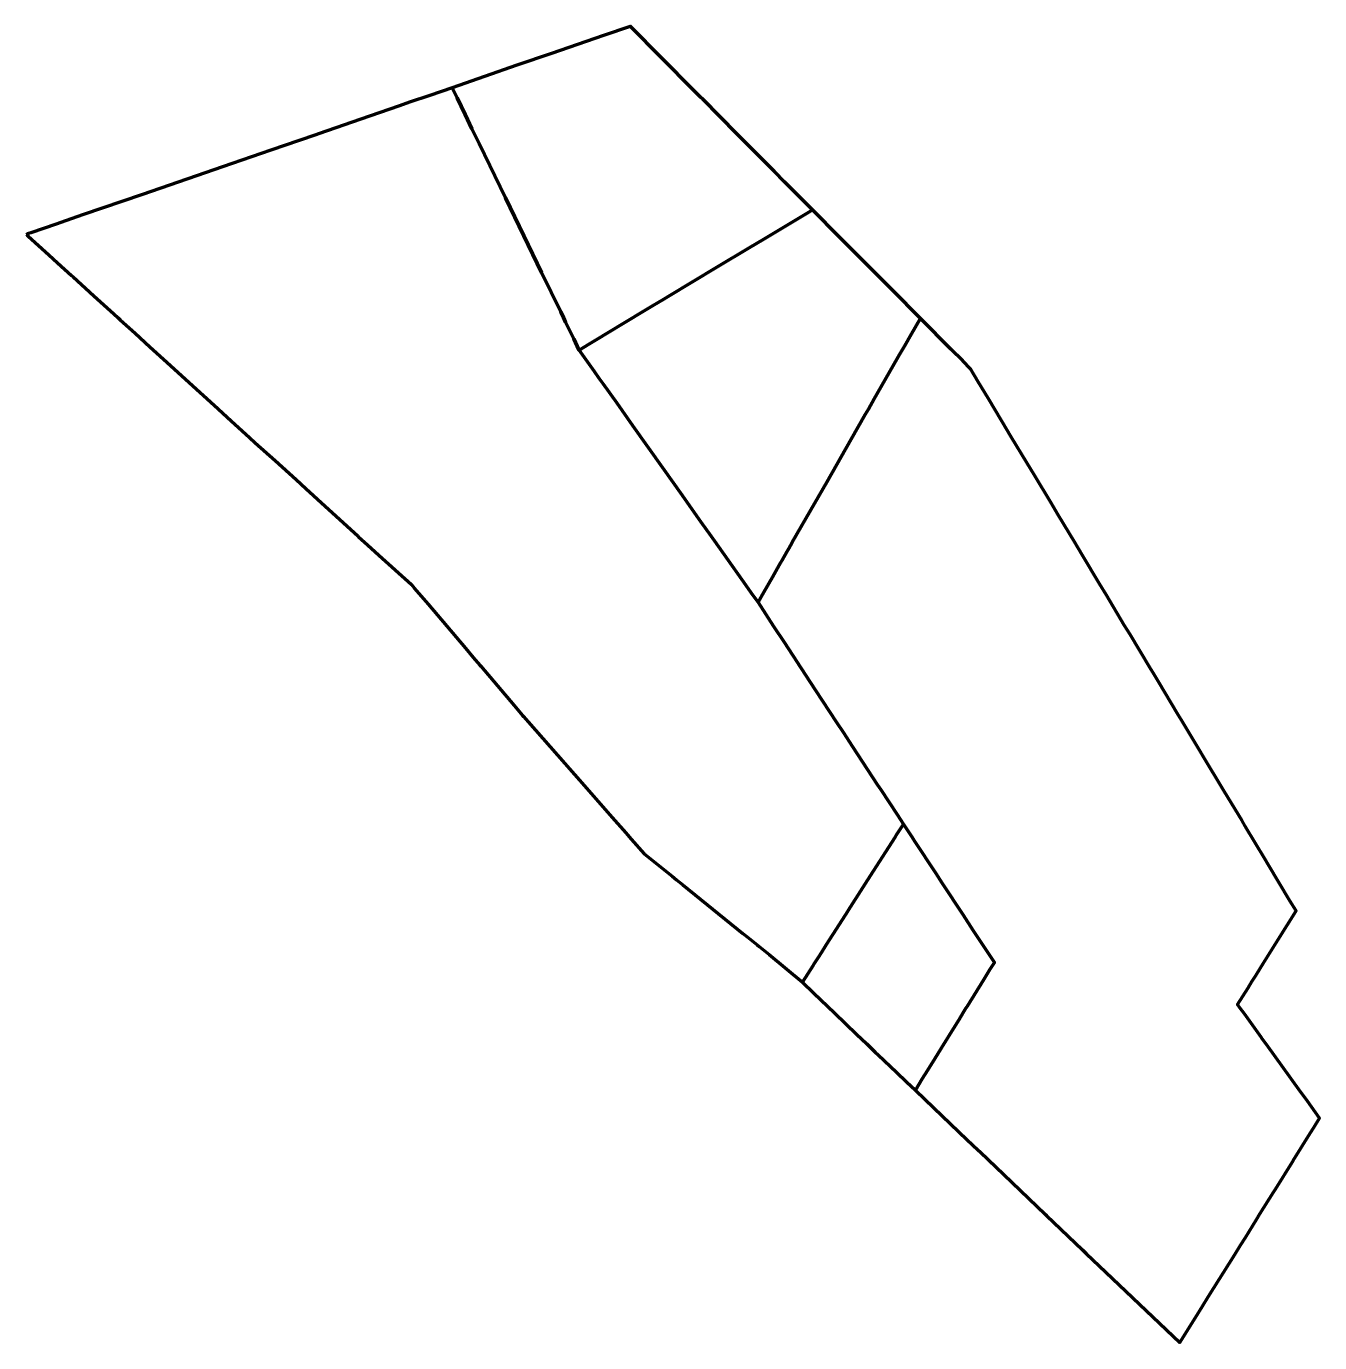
# Model space of a CAD drawing. Header units: metres. Extents: x 807617 to 807717, y 9157275 to 9157376.
import ezdxf

# ---------------------------------------------------------------- set-up
doc = ezdxf.new("R2010")
doc.units = ezdxf.units.M
doc.header["$MEASUREMENT"] = 0
doc.layers.add('2852-21118', color=1, linetype='Continuous')

msp = doc.modelspace()

# ---------------------------------------------------------------- linework, layer by layer
at = {"layer": '2852-21118', "color": 254, "lineweight": 70, "true_color": 0xcccccc}
for points in [[(807649.9, 9157371.35), (807650.28, 9157370.57), (807650.9, 9157369.28), (807651.43, 9157368.19), (807651.99, 9157367.04), (807654.01, 9157362.87), (807655.42, 9157359.94), (807656.8, 9157357.11), (807658.27, 9157354.07), (807658.48, 9157353.62), (807658.65, 9157353.27), (807659.27, 9157351.99), (807659.68, 9157351.15), (807659.69, 9157351.12), (807660.48, 9157351.6), (807662.5, 9157352.81), (807662.57, 9157352.85), (807665.34, 9157354.52), (807666.23, 9157355.05), (807666.55, 9157355.25), (807670.32, 9157357.51), (807672.79, 9157359), (807673.93, 9157359.68), (807675.48, 9157360.61), (807677.52, 9157361.84), (807677.68, 9157361.94), (807677.43, 9157362.2), (807675.54, 9157364.1), (807674.75, 9157364.89), (807671.88, 9157367.78), (807669.22, 9157370.46), (807669.08, 9157370.6), (807668.98, 9157370.7), (807668.9, 9157370.78), (807668.51, 9157371.17), (807663.63, 9157376.09), (807663.62, 9157376.08), (807661.57, 9157375.38), (807657.55, 9157373.99), (807654.9, 9157373.08)], [(807673.93, 9157332.45), (807673.49, 9157331.67), (807674.68, 9157329.84), (807675.52, 9157328.57), (807676.15, 9157327.61), (807676.29, 9157327.4), (807676.43, 9157327.18), (807677.93, 9157324.89), (807679.54, 9157322.43), (807680.08, 9157321.62), (807680.78, 9157320.56), (807682.71, 9157317.6), (807682.95, 9157317.23), (807684.24, 9157315.28), (807684.71, 9157314.57), (807685.31, 9157313.64), (807685.49, 9157313.36), (807685.53, 9157313.31), (807687.19, 9157310.78), (807687.69, 9157310.02), (807689.3, 9157307.57), (807690.08, 9157306.37), (807691.35, 9157304.44), (807691.71, 9157303.89), (807691.37, 9157303.34), (807690.97, 9157302.7), (807690.89, 9157302.58), (807689.61, 9157300.5), (807689.52, 9157300.36), (807689.29, 9157299.99), (807688.99, 9157299.5), (807688.68, 9157299.01), (807687.64, 9157297.31), (807687.56, 9157297.19), (807687.15, 9157296.52), (807686.56, 9157295.57), (807686.15, 9157294.91), (807685.62, 9157294.05), (807687.04, 9157292.68), (807689.59, 9157290.25), (807690.46, 9157289.43), (807690.61, 9157289.28), (807693.06, 9157286.94), (807695.66, 9157284.46), (807695.73, 9157284.39), (807698.51, 9157281.74), (807698.8, 9157281.45), (807700.31, 9157280.02), (807701.34, 9157279.04), (807706.01, 9157274.58), (807707.21, 9157276.51), (807707.76, 9157277.39), (807707.77, 9157277.4), (807708.2, 9157278.1), (807710.24, 9157281.37), (807710.69, 9157282.09), (807711.07, 9157282.69), (807711.35, 9157283.15), (807711.93, 9157284.08), (807712.19, 9157284.5), (807713.23, 9157286.17), (807713.39, 9157286.42), (807714.7, 9157288.53), (807714.75, 9157288.61), (807714.76, 9157288.62), (807714.76, 9157288.63), (807716.07, 9157290.72), (807716.35, 9157291.18), (807716.79, 9157291.89), (807715.85, 9157293.19), (807715.5, 9157293.68), (807715.32, 9157293.93), (807713.87, 9157295.93), (807712.82, 9157297.39), (807712.32, 9157298.08), (807712.28, 9157298.14), (807710.99, 9157299.93), (807710.65, 9157300.4), (807710.47, 9157300.65), (807711.28, 9157301.94), (807711.57, 9157302.42), (807711.87, 9157302.89), (807711.89, 9157302.93), (807711.95, 9157303.03), (807712.45, 9157303.82), (807713.59, 9157305.66), (807714.97, 9157307.87), (807714.5, 9157308.66), (807712.83, 9157311.44), (807712.56, 9157311.89), (807711.08, 9157314.35), (807711.05, 9157314.41), (807710.78, 9157314.86), (807709.46, 9157317.06), (807709.38, 9157317.19), (807707.79, 9157319.82), (807707.61, 9157320.14), (807706.14, 9157322.58), (807705.89, 9157323), (807704.34, 9157325.58), (807704.03, 9157326.09), (807703.69, 9157326.65), (807702.18, 9157329.18), (807701.73, 9157329.91), (807700.35, 9157332.22), (807699.82, 9157333.1), (807698.48, 9157335.33), (807697.89, 9157336.32), (807696.66, 9157338.36), (807696.03, 9157339.41), (807694.82, 9157341.43), (807694.19, 9157342.48), (807693.04, 9157344.39), (807692.28, 9157345.65), (807691.22, 9157347.42), (807690.47, 9157348.67), (807689.86, 9157349.68), (807689.27, 9157350.28), (807688.35, 9157351.2), (807686.03, 9157353.54), (807686, 9157353.57), (807685.99, 9157353.54), (807685.32, 9157352.38), (807684.78, 9157351.43), (807684.4, 9157350.77), (807682.45, 9157347.36), (807682, 9157346.56), (807681.76, 9157346.15), (807680.68, 9157344.26), (807678.78, 9157340.93), (807677.84, 9157339.29), (807676.13, 9157336.3), (807676.12, 9157336.28), (807675.86, 9157335.81), (807675.71, 9157335.56), (807675.34, 9157334.91), (807675.23, 9157334.71), (807675.12, 9157334.53), (807674.59, 9157333.6)]]:
    msp.add_lwpolyline(points, close=True, dxfattribs=at)
at = {"layer": '2852-21118', "color": 6, "lineweight": 70, "true_color": 0xff00ff}
msp.add_lwpolyline([(807617.06, 9157360.04), (807617.12, 9157359.99), (807617.21, 9157359.91), (807618.8, 9157358.46), (807619.48, 9157357.85), (807620.56, 9157356.87), (807620.68, 9157356.76), (807622.27, 9157355.31), (807623.8, 9157353.91), (807624.15, 9157353.6), (807624.31, 9157353.45), (807625.45, 9157352.42), (807626.6, 9157351.37), (807627.89, 9157350.2), (807629.63, 9157348.61), (807631.55, 9157346.87), (807632.87, 9157345.66), (807634.27, 9157344.39), (807634.72, 9157343.98), (807636.24, 9157342.6), (807637.86, 9157341.13), (807638.62, 9157340.44), (807639.2, 9157339.9), (807639.82, 9157339.34), (807642.63, 9157336.79), (807642.69, 9157336.73), (807643.37, 9157336.11), (807644.25, 9157335.31), (807646.76, 9157333.03), (807646.96, 9157332.79), (807646.98, 9157332.77), (807647.16, 9157332.56), (807647.52, 9157332.13), (807648.04, 9157331.52), (807650.93, 9157328.12), (807651.52, 9157327.42), (807652.04, 9157326.81), (807652.1, 9157326.75), (807654.69, 9157323.7), (807655.33, 9157322.94), (807655.41, 9157322.86), (807655.76, 9157322.45), (807658.59, 9157319.23), (807658.95, 9157318.82), (807659.33, 9157318.39), (807659.71, 9157317.96), (807662.24, 9157315.07), (807663.29, 9157313.89), (807663.43, 9157313.73), (807663.71, 9157313.4), (807664.71, 9157312.28), (807666.86, 9157310.54), (807667.19, 9157310.27), (807667.46, 9157310.06), (807667.68, 9157309.88), (807672.32, 9157306.14), (807672.43, 9157306.05), (807672.54, 9157305.96), (807672.64, 9157305.88), (807673.42, 9157305.26), (807673.58, 9157305.12), (807674.34, 9157304.51), (807676.91, 9157302.37), (807677.74, 9157303.67), (807677.8, 9157303.77), (807678.14, 9157304.3), (807678.38, 9157304.67), (807678.75, 9157305.25), (807679.77, 9157306.85), (807680.41, 9157307.85), (807680.44, 9157307.9), (807680.62, 9157308.18), (807682.35, 9157310.88), (807682.4, 9157310.96), (807682.63, 9157311.32), (807683.31, 9157312.39), (807684.06, 9157313.56), (807684.15, 9157313.7), (807684.71, 9157314.57), (807684.24, 9157315.28), (807682.95, 9157317.23), (807682.71, 9157317.6), (807680.78, 9157320.56), (807680.08, 9157321.62), (807679.54, 9157322.43), (807677.93, 9157324.89), (807676.43, 9157327.18), (807676.29, 9157327.4), (807676.15, 9157327.61), (807675.52, 9157328.57), (807674.68, 9157329.84), (807673.49, 9157331.67), (807673.08, 9157332.23), (807672.23, 9157333.43), (807670.13, 9157336.4), (807669.88, 9157336.76), (807669.08, 9157337.88), (807668.05, 9157339.34), (807667.63, 9157339.92), (807666.11, 9157342.07), (807663.84, 9157345.28), (807662.59, 9157347.04), (807661.54, 9157348.52), (807661.24, 9157348.94), (807660.84, 9157349.5), (807659.69, 9157351.12), (807659.68, 9157351.15), (807659.27, 9157351.99), (807658.65, 9157353.27), (807658.48, 9157353.62), (807658.27, 9157354.07), (807656.8, 9157357.11), (807655.42, 9157359.94), (807654.01, 9157362.87), (807651.99, 9157367.04), (807651.43, 9157368.19), (807650.9, 9157369.28), (807650.28, 9157370.57), (807649.9, 9157371.35), (807648.17, 9157370.76), (807646.62, 9157370.23), (807645.85, 9157369.96), (807643.52, 9157369.16), (807639.59, 9157367.8), (807639.39, 9157367.73), (807638.11, 9157367.29), (807635.93, 9157366.54), (807632.2, 9157365.26), (807630.86, 9157364.8), (807626.01, 9157363.13), (807624.42, 9157362.58), (807621.48, 9157361.57), (807620.08, 9157361.08), (807619.36, 9157360.83), (807617.42, 9157360.16), (807617.24, 9157360.1), (807617.16, 9157360.08)], close=True, dxfattribs=at)
at = {"layer": '2852-21118', "color": 3, "lineweight": 70, "true_color": 0x00ff00}
for points in [[(807660.48, 9157351.6), (807659.69, 9157351.12), (807660.84, 9157349.5), (807661.24, 9157348.94), (807661.54, 9157348.52), (807662.59, 9157347.04), (807663.84, 9157345.28), (807666.11, 9157342.07), (807667.63, 9157339.92), (807668.05, 9157339.34), (807669.08, 9157337.88), (807669.88, 9157336.76), (807670.13, 9157336.4), (807672.23, 9157333.43), (807673.08, 9157332.23), (807673.49, 9157331.67), (807673.93, 9157332.45), (807674.59, 9157333.6), (807675.12, 9157334.53), (807675.23, 9157334.71), (807675.34, 9157334.91), (807675.71, 9157335.56), (807675.86, 9157335.81), (807676.12, 9157336.28), (807676.13, 9157336.3), (807677.84, 9157339.29), (807678.78, 9157340.93), (807680.68, 9157344.26), (807681.76, 9157346.15), (807682, 9157346.56), (807682.45, 9157347.36), (807684.4, 9157350.77), (807684.78, 9157351.43), (807685.32, 9157352.38), (807685.99, 9157353.54), (807686, 9157353.57), (807685.94, 9157353.62), (807683.92, 9157355.66), (807682.62, 9157356.97), (807680.96, 9157358.64), (807679.78, 9157359.83), (807677.68, 9157361.94), (807677.52, 9157361.84), (807675.48, 9157360.61), (807673.93, 9157359.68), (807672.79, 9157359), (807670.32, 9157357.51), (807666.55, 9157355.25), (807666.23, 9157355.05), (807665.34, 9157354.52), (807662.57, 9157352.85), (807662.5, 9157352.81)], [(807676.91, 9157302.37), (807677.76, 9157301.55), (807679.41, 9157299.98), (807681.09, 9157298.37), (807681.87, 9157297.63), (807682.53, 9157296.99), (807682.76, 9157296.77), (807684.16, 9157295.44), (807684.93, 9157294.7), (807685.62, 9157294.05), (807686.15, 9157294.91), (807686.56, 9157295.57), (807687.15, 9157296.52), (807687.56, 9157297.19), (807687.64, 9157297.31), (807688.68, 9157299.01), (807688.99, 9157299.5), (807689.29, 9157299.99), (807689.52, 9157300.36), (807689.61, 9157300.5), (807690.89, 9157302.58), (807690.97, 9157302.7), (807691.37, 9157303.34), (807691.71, 9157303.89), (807691.35, 9157304.44), (807690.08, 9157306.37), (807689.3, 9157307.57), (807687.69, 9157310.02), (807687.19, 9157310.78), (807685.53, 9157313.31), (807685.49, 9157313.36), (807685.31, 9157313.64), (807684.71, 9157314.57), (807684.15, 9157313.7), (807684.06, 9157313.56), (807683.31, 9157312.39), (807682.63, 9157311.32), (807682.4, 9157310.96), (807682.35, 9157310.88), (807680.62, 9157308.18), (807680.44, 9157307.9), (807680.41, 9157307.85), (807679.77, 9157306.85), (807678.75, 9157305.25), (807678.38, 9157304.67), (807678.14, 9157304.3), (807677.8, 9157303.77), (807677.74, 9157303.67)]]:
    msp.add_lwpolyline(points, close=True, dxfattribs=at)

doc.saveas('drawing.dxf')
